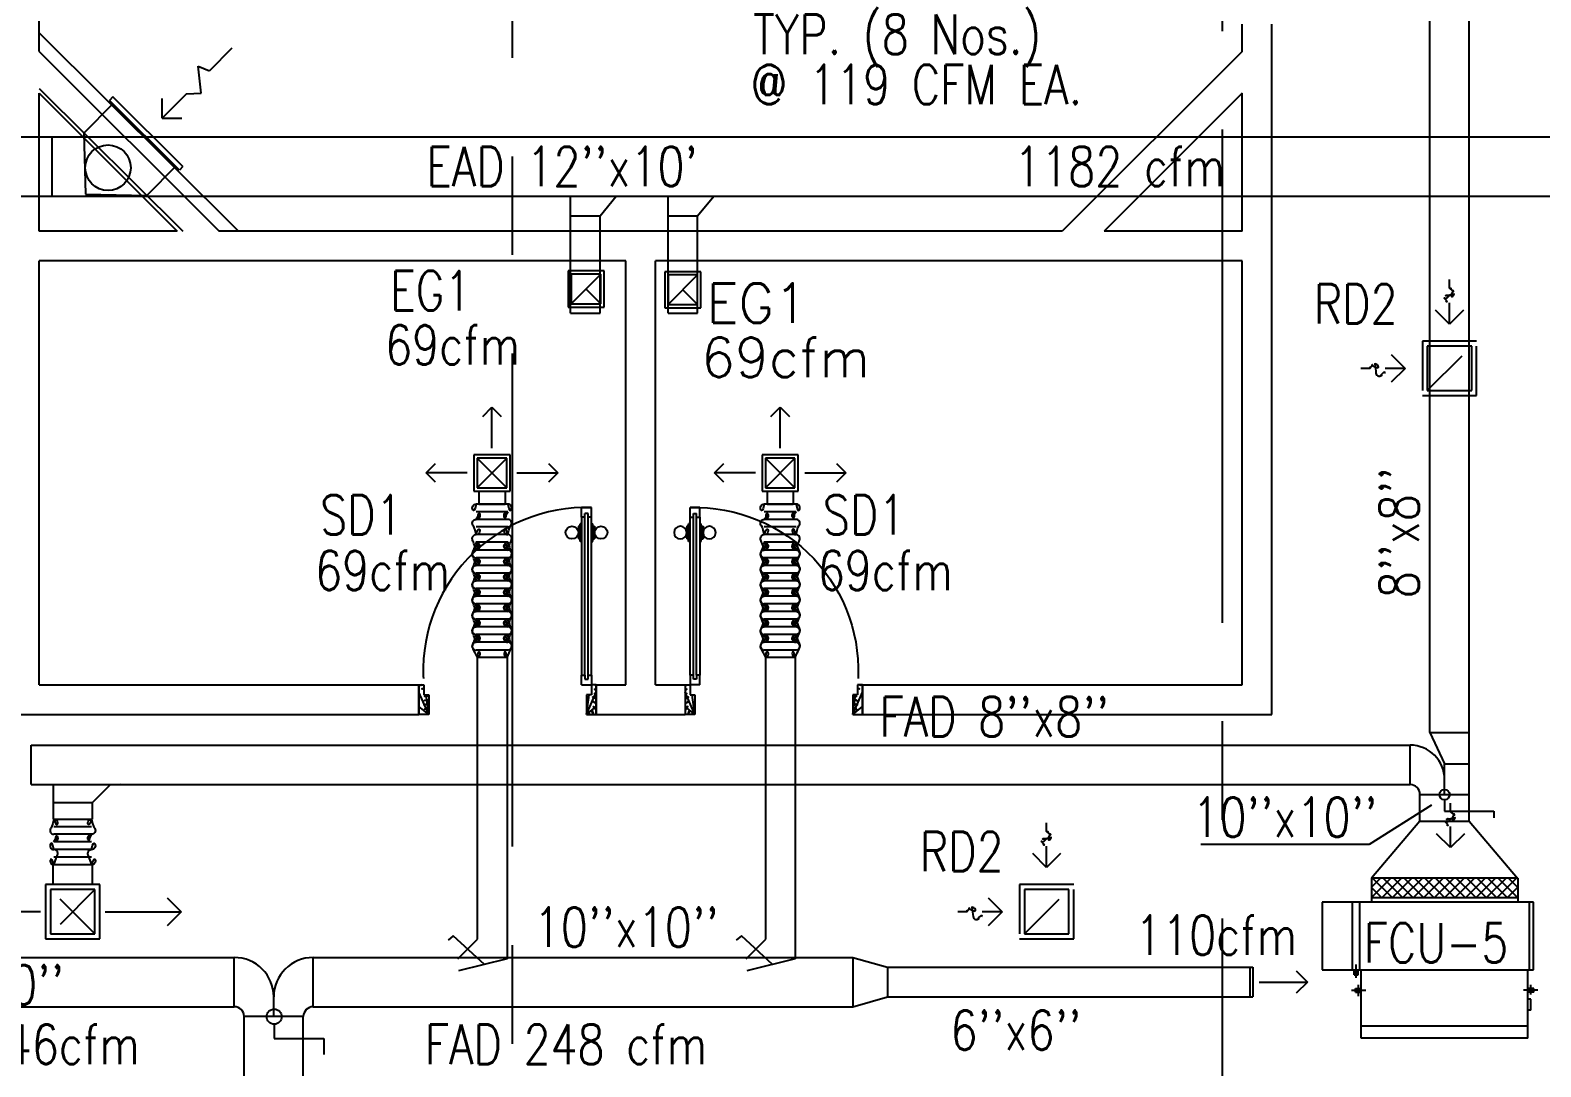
# Model space of a CAD drawing. Extents: x 417866029 to 417866302, y 43498040 to 43498122.
# Drawn here: x 417866059.49 to 417866067.15, y 43498085.57 to 43498090.83 of the extents above; entities that cross this region are included whole.
import ezdxf

# ---------------------------------------------------------------- set-up
doc = ezdxf.new("R2010")
doc.units = 0
doc.header["$MEASUREMENT"] = 0
doc.linetypes.add('CENTERX2', pattern=[4, 2.5, -0.5, 0.5, -0.5])
doc.linetypes.add('HIDDEN', pattern=[0.375, 0.25, -0.125])
doc.layers.get('0').update_dxf_attribs({"linetype": 'CONTINUOUS'})
for name, color, linetype in [('AXES', 11, 'CENTERX2'), ('DOOR', 9, 'CONTINUOUS'), ('DUCT', 6, 'CONTINUOUS'), ('EXDUCT', 10, 'CONTINUOUS'), ('FCU', 6, 'CONTINUOUS'), ('M-AC-FLEX', 7, 'CONTINUOUS'), ('M-EGU.', 2, 'CONTINUOUS'), ('M-TEXT', 2, 'CONTINUOUS'), ('WALL', 9, 'CONTINUOUS')]:
    doc.layers.add(name, color=color, linetype=linetype)
doc.styles.add('AC', font='ROMANS.SHX', dxfattribs={"height": 200})
doc.styles.add('ROMANS', font='ROMANS.shx', dxfattribs={"width": 0.6})

# ---------------------------------------------------------------- blocks, each defined once
blk = doc.blocks.new('DOOR90')
at = {"layer": 'DOOR', "color": 7, "linetype": 'ByBlock'}
for p, q in [((-150, 0), (0, 0)), ((-150, 0), (-150, -25)), ((0, -50), (-113.7, 0)), ((0, -50), (-40.1, 0)), ((0, -50), (0, 0)), ((-1000, -25), (-1050, -25)), ((-1050, -75), (-1050, -25)), ((-1050, -25), (-1050, -75)), ((-1000, -75), (-1050, -75)), ((-1000, -42), (-1020, -42)), ((-1020, -42), (-1020, -58)), ((-1000, -58), (-1020, -58)), ((-1000, -25), (-1000, -42)), ((-1000, -58), (-1000, -75)), ((-877.6, -17.8), (-967.6, -17.8)), ((-967.6, -25), (-967.6, -17.8)), ((-967.6, -75), (-967.6, -82.2)), ((-955, -8.8), (-890.2, -8.8)), ((-955, -17.8), (-955, -8.8)), ((-955, -17.8), (-890.2, -17.8)), ((-890.2, -17.8), (-890.2, -8.8)), ((-877.6, -25), (-877.6, -17.8)), ((-877.6, -75), (-877.6, -82.2)), ((-200, -25), (-150, -25)), ((-200, -42), (-200, -25)), ((-180, -42), (-200, -42)), ((-200, -58), (-180, -58)), ((-200, -75), (-200, -58)), ((-150, -75), (-200, -75)), ((-180, -58), (-180, -42)), ((-150, -25), (-100, -25)), ((-150, -75), (-150, -25)), ((-100, -25), (-100, -50)), ((0, -50), (-100, -36.6)), ((-100, -50), (0, -50)), ((-877.6, -82.2), (-967.6, -82.2)), ((-955, -82.2), (-890.2, -82.2)), ((-955, -82.2), (-955, -91.2)), ((-955, -91.2), (-890.2, -91.2)), ((-890.2, -82.2), (-890.2, -91.2)), ((-150, -875), (-100, -875)), ((-150, -900), (-150, -875)), ((-150, -900), (0, -900)), ((0, -900), (-150, -900)), ((0, -850), (-113.7, -900)), ((-100, -875), (-100, -850)), ((0, -850), (-100, -863.4)), ((-100, -850), (0, -850)), ((0, -850), (-40.1, -900)), ((0, -850), (0, -900))]:
    blk.add_line(p, q, dxfattribs=at)
at = {"layer": 'DOOR', "linetype": 'ByBlock'}
for p, q in [((-200, -25), (-1000, -25)), ((-200, -42), (-1000, -42)), ((-200, -58), (-1000, -58)), ((-1000, -75), (-200, -75))]:
    blk.add_line(p, q, dxfattribs=at)
at = {"layer": 'DOOR', "color": 7, "linetype": 'ByBlock'}
for centre in [(-922.6, 23.5), (-922.6, -123.5)]:
    blk.add_circle(centre, 32.4, dxfattribs=at)
for centre, radius, start, end in [((0, -50), 154.4, 161.10529, 166.28577), ((0, -50), 94.4, 148.01819, 180), ((0, -50), 134.4, 158.15985, 169.28002), ((0, -50), 114.4, 154.08384, 167.37743), ((0, -50), 74.4, 137.77643, 180), ((0, -50), 54.4, 113.20738, 180), ((0, -50), 34.4, 90, 180), ((0, -50), 14.4, 90, 180), ((0, -850), 154.4, 193.71423, 198.89471), ((0, -850), 134.4, 190.71998, 201.84015), ((0, -850), 94.4, 180, 211.98181), ((0, -850), 74.4, 180, 222.22357), ((0, -850), 54.4, 180, 246.79262), ((0, -850), 34.4, 180, 270), ((0, -850), 14.4, 180, 270)]:
    blk.add_arc(centre, radius, start, end, dxfattribs=at)
at = {"layer": 'DOOR', "linetype": 'HIDDEN', "ltscale": 0.5}
blk.add_arc((-222.2, -50), 828.2, 178.27012, 275.00304, dxfattribs=at)
blk = doc.blocks.new('*X42')
at = {"color": 0}
for p, q in [((16890.5, -2466.6), (16943.5, -2413.6)), ((16890.5, -2519.6), (16990.5, -2419.6)), ((16990.5, -2512.5), (16891.6, -2413.6)), ((16990.5, -2459.4), (16944.6, -2413.6)), ((16990.5, -2565.5), (16890.5, -2465.5)), ((16890.5, -2572.6), (16990.5, -2472.6)), ((16990.5, -2618.5), (16890.5, -2518.5)), ((16890.5, -2625.7), (16990.5, -2525.7)), ((16990.5, -2671.6), (16890.5, -2571.6)), ((16890.5, -2678.7), (16990.5, -2578.7)), ((16990.5, -2724.6), (16890.5, -2624.6)), ((16890.5, -2731.7), (16990.5, -2631.7)), ((16990.5, -2777.6), (16890.5, -2677.6)), ((16890.5, -2784.8), (16990.5, -2684.8)), ((16990.5, -2830.7), (16890.5, -2730.7)), ((16890.5, -2837.8), (16990.5, -2737.8)), ((16990.5, -2883.7), (16890.5, -2783.7)), ((16890.5, -2890.8), (16990.5, -2790.8)), ((16990.5, -2936.7), (16890.5, -2836.7)), ((16890.5, -2943.9), (16990.5, -2843.9)), ((16990.5, -2989.8), (16890.5, -2889.8)), ((16890.5, -2996.9), (16990.5, -2896.9)), ((16990.5, -3042.8), (16890.5, -2942.8)), ((16890.5, -3049.9), (16990.5, -2949.9)), ((16990.5, -3095.8), (16890.5, -2995.8)), ((16890.5, -3103), (16990.5, -3003)), ((16990.5, -3148.9), (16890.5, -3048.9)), ((16891.5, -3154.9), (16990.5, -3056)), ((16943.5, -3154.9), (16890.5, -3101.9)), ((16944.6, -3154.9), (16990.5, -3109))]:
    blk.add_line(p, q, dxfattribs=at)
blk = doc.blocks.new('WHE06')
at = {"color": 3}
for p, q in [((689, 621.5), (346.1, 621.5)), ((346.1, 621.5), (346.1, 469.1)), ((689, 469.1), (689, 621.5)), ((242.1, 472.2), (242.1, 399.5)), ((60.3, -422.2), (60.3, 422.2)), ((212.3, 437.2), (269.1, 437.2)), ((232.1, 452.2), (232.1, 422.2)), ((232.1, 452.2), (252.1, 452.2)), ((252.1, 452.2), (252.1, 422.2)), ((305, 447.6), (373.3, 447.6)), ((321.1, 457.6), (321.1, 437.6)), ((321.1, 457.6), (346.1, 457.6)), ((321.1, 437.6), (346.1, 437.6)), ((346.1, 430.4), (689, 430.4)), ((811.2, 370.7), (689, 370.7)), ((711.2, -370.7), (711.2, 370.7)), ((811.2, -370.7), (811.2, 370.7)), ((811.2, -370.7), (689, -370.7)), ((141.6, -437.2), (141.6, -422.2)), ((141.6, -437.2), (196.6, -437.2)), ((196.6, -437.2), (196.6, -422.2)), ((221.4, -437.2), (269.1, -437.2)), ((232.1, -452.2), (232.1, -422.2)), ((232.1, -452.2), (252.1, -452.2)), ((242.1, -472.2), (242.1, -399.5)), ((252.1, -452.2), (252.1, -422.2)), ((346.1, -430.4), (689, -430.4))]:
    blk.add_line(p, q, dxfattribs=at)
at = {"color": 6}
for p, q in [((346.1, 469.1), (346.1, -450.8)), ((689, 469.1), (346.1, 469.1)), ((689, -450.8), (689, 469.1)), ((0, -422.2), (0, 422.2)), ((0, 422.2), (346.1, 422.2)), ((0, -422.2), (346.1, -422.2)), ((346.1, -450.8), (689, -450.8))]:
    blk.add_line(p, q, dxfattribs=at)
at = {"color": 11}
blk.add_blockref('*X42', (-16179.3, 2784.3), dxfattribs=at)

msp = doc.modelspace()

# ---------------------------------------------------------------- linework, layer by layer
at = {"layer": 'AXES'}
for p, q in [((417866065.5337, 43498039.8221), (417866065.5337, 43498118.2996)), ((417866061.9337, 43498046.6864), (417866061.9337, 43498105.5064))]:
    msp.add_line(p, q, dxfattribs=at)
at = {"layer": 'DUCT', "linetype": 'ByBlock'}
for p, q in [((417866066.585, 43498087.2657), (417866066.585, 43498091.5201)), ((417866066.785, 43498086.8161), (417866066.785, 43498091.5201)), ((417866066.585, 43498087.2657), (417866066.785, 43498087.2657)), ((417866066.585, 43498087.2657), (417866066.66, 43498087.1066)), ((417866059.4923, 43498087.2012), (417866066.485, 43498087.2012)), ((417866059.4923, 43498087.0012), (417866059.4923, 43498087.2012)), ((417866066.485, 43498087.0012), (417866066.485, 43498087.2012)), ((417866066.66, 43498086.9512), (417866066.66, 43498087.1066)), ((417866066.66, 43498087.1066), (417866066.785, 43498087.1066)), ((417866059.4923, 43498087.0012), (417866066.485, 43498087.0012)), ((417866066.535, 43498086.8161), (417866066.535, 43498086.9512)), ((417866066.535, 43498086.9512), (417866066.785, 43498086.9512)), ((417866066.535, 43498086.8161), (417866066.2893, 43498086.5271)), ((417866066.535, 43498086.8161), (417866066.785, 43498086.8161)), ((417866066.785, 43498086.8161), (417866067.0306, 43498086.5271)), ((417866058.0184, 43498086.1246), (417866060.5229, 43498086.1246)), ((417866060.5229, 43498085.8746), (417866060.5229, 43498086.1246)), ((417866060.9229, 43498086.1246), (417866063.6602, 43498086.1246)), ((417866060.9229, 43498085.8746), (417866060.9229, 43498086.1246)), ((417866063.6602, 43498086.1246), (417866063.6602, 43498085.8746)), ((417866063.6602, 43498086.1246), (417866063.835, 43498086.0746)), ((417866063.835, 43498086.0746), (417866063.835, 43498085.9246)), ((417866063.835, 43498086.0746), (417866065.6882, 43498086.0746)), ((417866065.6728, 43498086.0746), (417866065.6728, 43498085.9246)), ((417866065.6882, 43498086.0746), (417866065.6882, 43498085.9246)), ((417866058.0184, 43498085.8746), (417866060.5229, 43498085.8746)), ((417866060.7229, 43498085.8246), (417866060.7229, 43498085.9246)), ((417866060.9229, 43498085.8746), (417866063.6602, 43498085.8746)), ((417866063.6602, 43498085.8746), (417866063.835, 43498085.9246)), ((417866063.835, 43498085.9246), (417866065.6882, 43498085.9246)), ((417866060.5729, 43498080.9008), (417866060.5729, 43498085.8246)), ((417866060.8729, 43498085.8246), (417866060.5729, 43498085.8246)), ((417866060.8729, 43498080.7962), (417866060.8729, 43498085.8246))]:
    msp.add_line(p, q, dxfattribs=at)
at = {"layer": 'DUCT'}
for p, q in [((417866061.7564, 43498087.6467), (417866061.9064, 43498087.6467)), ((417866061.7564, 43498086.217), (417866061.7564, 43498087.6467)), ((417866061.9064, 43498087.6467), (417866061.9064, 43498086.117)), ((417866063.2177, 43498086.217), (417866063.2177, 43498087.646)), ((417866063.3677, 43498087.6448), (417866063.2177, 43498087.6448)), ((417866063.3677, 43498087.6448), (417866063.3677, 43498086.117)), ((417866059.6037, 43498087.0012), (417866059.6037, 43498086.8265)), ((417866059.8947, 43498087.0012), (417866059.8037, 43498086.9102)), ((417866059.9445, 43498087.0085), (417866059.9445, 43498087.0085)), ((417866059.6037, 43498086.9101), (417866059.8037, 43498086.9101)), ((417866059.8037, 43498086.8265), (417866059.8037, 43498086.9101)), ((417866059.6037, 43498086.8265), (417866059.8037, 43498086.8265)), ((417866061.6331, 43498086.2351), (417866061.6073, 43498086.2118)), ((417866061.6331, 43498086.2351), (417866061.6331, 43498086.2351)), ((417866061.7909, 43498086.0885), (417866061.6331, 43498086.2351)), ((417866061.6564, 43498086.117), (417866061.7564, 43498086.217)), ((417866063.0944, 43498086.2351), (417866063.0686, 43498086.2118)), ((417866063.0944, 43498086.2351), (417866063.0944, 43498086.2351)), ((417866063.2523, 43498086.0885), (417866063.0944, 43498086.2351)), ((417866063.1177, 43498086.117), (417866063.2177, 43498086.217)), ((417866061.9064, 43498086.117), (417866061.6602, 43498086.0562)), ((417866063.3677, 43498086.117), (417866063.1215, 43498086.0562))]:
    msp.add_line(p, q, dxfattribs=at)
at = {"layer": 'DUCT', "color": 4, "linetype": 'ByBlock'}
for p, q in [((417866066.594, 43498086.8961), (417866066.2775, 43498086.6966)), ((417866066.2775, 43498086.6966), (417866065.4244, 43498086.6966))]:
    msp.add_line(p, q, dxfattribs=at)
at = {"layer": 'DUCT', "color": 2, "linetype": 'ByBlock'}
for p, q in [((417866066.66, 43498086.924), (417866066.66, 43498086.8667)), ((417866066.66, 43498086.8667), (417866066.9103, 43498086.8667)), ((417866066.9103, 43498086.8667), (417866066.9103, 43498086.8329)), ((417866060.7252, 43498085.7864), (417866060.7252, 43498085.7142)), ((417866060.7252, 43498085.7142), (417866060.9762, 43498085.7142)), ((417866060.9762, 43498085.7142), (417866060.9762, 43498085.6334))]:
    msp.add_line(p, q, dxfattribs=at)
for centre, radius in [((417866066.66, 43498086.9501), 0.026), ((417866060.7252, 43498085.8246), 0.0383)]:
    msp.add_circle(centre, radius, dxfattribs=at)
at = {"layer": 'DUCT', "linetype": 'ByBlock'}
for centre, radius, start, end in [((417866066.485, 43498087.0262), 0.175, 0, 90), ((417866066.485, 43498086.9512), 0.05, 0, 90), ((417866060.5229, 43498085.9246), 0.2, 0, 90), ((417866060.9229, 43498085.9246), 0.2, 90, 180), ((417866060.5229, 43498085.8246), 0.05, 0, 90), ((417866060.9229, 43498085.8246), 0.05, 90, 180)]:
    msp.add_arc(centre, radius, start, end, dxfattribs=at)
at = {"layer": 'EXDUCT', "linetype": 'ByBlock'}
for p, q in [((417866059.7607, 43498090.3047), (417866059.7692, 43498089.9949)), ((417866059.3687, 43498090.2852), (417866067.8719, 43498090.2852)), ((417866059.5977, 43498090.2852), (417866059.5977, 43498089.9852)), ((417866059.3187, 43498089.9852), (417866067.7331, 43498089.9852)), ((417866059.7692, 43498089.9949), (417866060.079, 43498089.9878)), ((417866062.2284, 43498089.3921), (417866062.2284, 43498089.9852)), ((417866062.3784, 43498089.8852), (417866062.4597, 43498089.9852)), ((417866062.7224, 43498089.3921), (417866062.7224, 43498089.9852)), ((417866062.8724, 43498089.8852), (417866062.9538, 43498089.9852)), ((417866062.2284, 43498089.8852), (417866062.3784, 43498089.8852)), ((417866062.3784, 43498089.3921), (417866062.3784, 43498089.8852)), ((417866062.7224, 43498089.8852), (417866062.8724, 43498089.8852)), ((417866062.8724, 43498089.3921), (417866062.8724, 43498089.8852)), ((417866062.2284, 43498089.3921), (417866062.3784, 43498089.3921)), ((417866062.7224, 43498089.3921), (417866062.8724, 43498089.3921))]:
    msp.add_line(p, q, dxfattribs=at)
msp.add_circle((417866059.8825, 43498090.129), 0.1155, dxfattribs=at)
at = {"layer": 'M-AC-FLEX', "color": 11}
for p, q in [((417866061.91, 43498088.4231), (417866061.7491, 43498088.4231)), ((417866063.3714, 43498088.4231), (417866063.2104, 43498088.4231)), ((417866061.91, 43498088.3848), (417866061.7491, 43498088.3848)), ((417866061.91, 43498088.3848), (417866061.7491, 43498088.3848)), ((417866061.91, 43498088.3458), (417866061.7491, 43498088.3458)), ((417866061.91, 43498088.3458), (417866061.7491, 43498088.3458)), ((417866063.3714, 43498088.3848), (417866063.2104, 43498088.3848)), ((417866063.3714, 43498088.3848), (417866063.2104, 43498088.3848)), ((417866063.3714, 43498088.3458), (417866063.2104, 43498088.3458)), ((417866063.3714, 43498088.3458), (417866063.2104, 43498088.3458)), ((417866061.91, 43498088.3075), (417866061.7491, 43498088.3075)), ((417866061.91, 43498088.2685), (417866061.7491, 43498088.2685)), ((417866063.3714, 43498088.3075), (417866063.2104, 43498088.3075)), ((417866063.3714, 43498088.2685), (417866063.2104, 43498088.2685)), ((417866061.91, 43498088.2295), (417866061.7491, 43498088.2295)), ((417866061.91, 43498088.1905), (417866061.7491, 43498088.1905)), ((417866063.3714, 43498088.2295), (417866063.2104, 43498088.2295)), ((417866063.3714, 43498088.1905), (417866063.2104, 43498088.1905)), ((417866061.91, 43498088.1515), (417866061.7491, 43498088.1515)), ((417866061.91, 43498088.1125), (417866061.7491, 43498088.1125)), ((417866063.3714, 43498088.1515), (417866063.2104, 43498088.1515)), ((417866063.3714, 43498088.1125), (417866063.2104, 43498088.1125)), ((417866061.91, 43498088.0735), (417866061.7491, 43498088.0735)), ((417866061.91, 43498088.0345), (417866061.7491, 43498088.0345)), ((417866063.3714, 43498088.0735), (417866063.2104, 43498088.0735)), ((417866063.3714, 43498088.0345), (417866063.2104, 43498088.0345)), ((417866061.91, 43498087.9955), (417866061.7491, 43498087.9955)), ((417866061.91, 43498087.9565), (417866061.7491, 43498087.9565)), ((417866061.91, 43498087.9565), (417866061.7491, 43498087.9565)), ((417866063.3714, 43498087.9955), (417866063.2104, 43498087.9955)), ((417866063.3714, 43498087.9565), (417866063.2104, 43498087.9565)), ((417866063.3714, 43498087.9565), (417866063.2104, 43498087.9565)), ((417866061.91, 43498087.9175), (417866061.7491, 43498087.9175)), ((417866061.91, 43498087.9175), (417866061.7491, 43498087.9175)), ((417866061.91, 43498087.8785), (417866061.7491, 43498087.8785)), ((417866063.3714, 43498087.9175), (417866063.2104, 43498087.9175)), ((417866063.3714, 43498087.9175), (417866063.2104, 43498087.9175)), ((417866063.3714, 43498087.8785), (417866063.2104, 43498087.8785)), ((417866061.91, 43498087.8395), (417866061.7491, 43498087.8395)), ((417866061.91, 43498087.8005), (417866061.7491, 43498087.8005)), ((417866063.3714, 43498087.8395), (417866063.2104, 43498087.8395)), ((417866063.3714, 43498087.8005), (417866063.2104, 43498087.8005)), ((417866061.91, 43498087.7615), (417866061.7491, 43498087.7615)), ((417866061.91, 43498087.7225), (417866061.7491, 43498087.7225)), ((417866063.3714, 43498087.7615), (417866063.2104, 43498087.7615)), ((417866063.3714, 43498087.7225), (417866063.2104, 43498087.7225)), ((417866061.91, 43498087.6835), (417866061.7491, 43498087.6835)), ((417866063.3714, 43498087.6835), (417866063.2104, 43498087.6835)), ((417866059.7992, 43498086.7875), (417866059.6082, 43498086.7875)), ((417866059.7992, 43498086.7492), (417866059.6082, 43498086.7492)), ((417866059.7992, 43498086.7492), (417866059.6082, 43498086.7492)), ((417866059.7992, 43498086.7102), (417866059.6082, 43498086.7102)), ((417866059.7992, 43498086.7102), (417866059.6082, 43498086.7102)), ((417866059.7992, 43498086.6719), (417866059.6082, 43498086.6719)), ((417866059.7992, 43498086.6329), (417866059.6082, 43498086.6329))]:
    msp.add_line(p, q, dxfattribs=at)
at = {"layer": 'M-AC-FLEX'}
for points in [[(417866061.7491, 43498088.4231, 1.018005), (417866061.7491, 43498088.3848)], [(417866061.91, 43498088.4231, -1.018005), (417866061.91, 43498088.3848)], [(417866063.2104, 43498088.4231, 1.018005), (417866063.2104, 43498088.3848)], [(417866063.3714, 43498088.4231, -1.018005), (417866063.3714, 43498088.3848)], [(417866061.7491, 43498088.1905, 1), (417866061.7491, 43498088.2295, -1), (417866061.7491, 43498088.2685, 1), (417866061.7491, 43498088.3075, -1.018005), (417866061.7491, 43498088.3458)], [(417866061.91, 43498088.1905, -1), (417866061.91, 43498088.2295, 1), (417866061.91, 43498088.2685, -1), (417866061.91, 43498088.3075, 1.018005), (417866061.91, 43498088.3458)], [(417866063.2104, 43498088.1905, 1), (417866063.2104, 43498088.2295, -1), (417866063.2104, 43498088.2685, 1), (417866063.2104, 43498088.3075, -1.018005), (417866063.2104, 43498088.3458)], [(417866063.3714, 43498088.1905, -1), (417866063.3714, 43498088.2295, 1), (417866063.3714, 43498088.2685, -1), (417866063.3714, 43498088.3075, 1.018005), (417866063.3714, 43498088.3458)], [(417866061.7491, 43498088.2295, -1), (417866061.7491, 43498088.1905, 1), (417866061.7491, 43498088.1515)], [(417866061.7491, 43498088.1125, 1), (417866061.7491, 43498088.1515, -1), (417866061.7491, 43498088.1905)], [(417866061.91, 43498088.2295, 1), (417866061.91, 43498088.1905, -1), (417866061.91, 43498088.1515)], [(417866061.91, 43498088.1125, -1), (417866061.91, 43498088.1515, 1), (417866061.91, 43498088.1905)], [(417866063.2104, 43498088.2295, -1), (417866063.2104, 43498088.1905, 1), (417866063.2104, 43498088.1515)], [(417866063.2104, 43498088.1125, 1), (417866063.2104, 43498088.1515, -1), (417866063.2104, 43498088.1905)], [(417866063.3714, 43498088.2295, 1), (417866063.3714, 43498088.1905, -1), (417866063.3714, 43498088.1515)], [(417866063.3714, 43498088.1125, -1), (417866063.3714, 43498088.1515, 1), (417866063.3714, 43498088.1905)], [(417866061.7491, 43498088.1515, -1), (417866061.7491, 43498088.1125, 1), (417866061.7491, 43498088.0735)], [(417866061.7491, 43498088.0345, 1), (417866061.7491, 43498088.0735, -1), (417866061.7491, 43498088.1125)], [(417866061.91, 43498088.1515, 1), (417866061.91, 43498088.1125, -1), (417866061.91, 43498088.0735)], [(417866061.91, 43498088.0345, -1), (417866061.91, 43498088.0735, 1), (417866061.91, 43498088.1125)], [(417866063.2104, 43498088.1515, -1), (417866063.2104, 43498088.1125, 1), (417866063.2104, 43498088.0735)], [(417866063.2104, 43498088.0345, 1), (417866063.2104, 43498088.0735, -1), (417866063.2104, 43498088.1125)], [(417866063.3714, 43498088.1515, 1), (417866063.3714, 43498088.1125, -1), (417866063.3714, 43498088.0735)], [(417866063.3714, 43498088.0345, -1), (417866063.3714, 43498088.0735, 1), (417866063.3714, 43498088.1125)], [(417866061.7491, 43498088.0735, -1), (417866061.7491, 43498088.0345, 1), (417866061.7491, 43498087.9955)], [(417866061.7491, 43498087.9565, 1), (417866061.7491, 43498087.9955, -1), (417866061.7491, 43498088.0345)], [(417866061.91, 43498088.0735, 1), (417866061.91, 43498088.0345, -1), (417866061.91, 43498087.9955, 0.000618), (417866061.91, 43498087.9955, 0.000618)], [(417866061.91, 43498087.9565, -1), (417866061.91, 43498087.9955, 1), (417866061.91, 43498088.0345, -0.000618), (417866061.91, 43498088.0345, -0.000618)], [(417866063.2104, 43498088.0735, -1), (417866063.2104, 43498088.0345, 1), (417866063.2104, 43498087.9955)], [(417866063.2104, 43498087.9565, 1), (417866063.2104, 43498087.9955, -1), (417866063.2104, 43498088.0345)], [(417866063.3714, 43498088.0735, 1), (417866063.3714, 43498088.0345, -1), (417866063.3714, 43498087.9955, 0.000618), (417866063.3713, 43498087.9955, 0.000618)], [(417866063.3714, 43498087.9565, -1), (417866063.3714, 43498087.9955, 1), (417866063.3714, 43498088.0345, -0.000618), (417866063.3713, 43498088.0345, -0.000618)], [(417866061.7491, 43498087.9955, -1), (417866061.7491, 43498087.9565, 1), (417866061.7491, 43498087.9175)], [(417866061.7491, 43498087.9955, -1), (417866061.7491, 43498087.9565, 1), (417866061.7491, 43498087.9175)], [(417866061.7491, 43498087.8785, 1), (417866061.7491, 43498087.9175, -1), (417866061.7491, 43498087.9565)], [(417866061.7491, 43498087.8785, 1), (417866061.7491, 43498087.9175, -1), (417866061.7491, 43498087.9565)], [(417866061.91, 43498087.9955, 1), (417866061.91, 43498087.9565, -1), (417866061.91, 43498087.9175)], [(417866061.91, 43498087.9955, 1), (417866061.91, 43498087.9565, -1), (417866061.91, 43498087.9175)], [(417866061.91, 43498087.8785, -1), (417866061.91, 43498087.9175, 1), (417866061.91, 43498087.9565)], [(417866061.91, 43498087.8785, -1), (417866061.91, 43498087.9175, 1), (417866061.91, 43498087.9565)], [(417866063.2104, 43498087.9955, -1), (417866063.2104, 43498087.9565, 1), (417866063.2104, 43498087.9175)], [(417866063.2104, 43498087.9955, -1), (417866063.2104, 43498087.9565, 1), (417866063.2104, 43498087.9175)], [(417866063.2104, 43498087.8785, 1), (417866063.2104, 43498087.9175, -1), (417866063.2104, 43498087.9565)], [(417866063.2104, 43498087.8785, 1), (417866063.2104, 43498087.9175, -1), (417866063.2104, 43498087.9565)], [(417866063.3714, 43498087.9955, 1), (417866063.3714, 43498087.9565, -1), (417866063.3714, 43498087.9175)], [(417866063.3714, 43498087.9955, 1), (417866063.3714, 43498087.9565, -1), (417866063.3714, 43498087.9175)], [(417866063.3714, 43498087.8785, -1), (417866063.3714, 43498087.9175, 1), (417866063.3714, 43498087.9565)], [(417866063.3714, 43498087.8785, -1), (417866063.3714, 43498087.9175, 1), (417866063.3714, 43498087.9565)], [(417866061.7491, 43498087.9175, -1), (417866061.7491, 43498087.8785, 1), (417866061.7491, 43498087.8395)], [(417866061.7491, 43498087.8005, 1), (417866061.7491, 43498087.8395, -1), (417866061.7491, 43498087.8785)], [(417866061.91, 43498087.9175, 1), (417866061.91, 43498087.8785, -1), (417866061.91, 43498087.8395, 0.000618), (417866061.91, 43498087.8395, 0.000618)], [(417866061.91, 43498087.8005, -1), (417866061.91, 43498087.8395, 1), (417866061.91, 43498087.8785, -0.000618), (417866061.91, 43498087.8785, -0.000618)], [(417866063.2104, 43498087.9175, -1), (417866063.2104, 43498087.8785, 1), (417866063.2104, 43498087.8395)], [(417866063.2104, 43498087.8005, 1), (417866063.2104, 43498087.8395, -1), (417866063.2104, 43498087.8785)], [(417866063.3714, 43498087.9175, 1), (417866063.3714, 43498087.8785, -1), (417866063.3714, 43498087.8395, 0.000618), (417866063.3713, 43498087.8395, 0.000618)], [(417866063.3714, 43498087.8005, -1), (417866063.3714, 43498087.8395, 1), (417866063.3714, 43498087.8785, -0.000618), (417866063.3713, 43498087.8785, -0.000618)], [(417866061.7491, 43498087.8395, -1), (417866061.7491, 43498087.8005, 1), (417866061.7491, 43498087.7615)], [(417866061.7491, 43498087.7225, 1), (417866061.7491, 43498087.7615, -1), (417866061.7491, 43498087.8005)], [(417866061.91, 43498087.8395, 1), (417866061.91, 43498087.8005, -1), (417866061.91, 43498087.7615)], [(417866061.91, 43498087.7225, -1), (417866061.91, 43498087.7615, 1), (417866061.91, 43498087.8005)], [(417866063.2104, 43498087.8395, -1), (417866063.2104, 43498087.8005, 1), (417866063.2104, 43498087.7615)], [(417866063.2104, 43498087.7225, 1), (417866063.2104, 43498087.7615, -1), (417866063.2104, 43498087.8005)], [(417866063.3714, 43498087.8395, 1), (417866063.3714, 43498087.8005, -1), (417866063.3714, 43498087.7615)], [(417866063.3714, 43498087.7225, -1), (417866063.3714, 43498087.7615, 1), (417866063.3714, 43498087.8005)], [(417866061.7491, 43498087.7615, -1), (417866061.7491, 43498087.7225, 1), (417866061.7491, 43498087.6835)], [(417866061.7564, 43498087.6459, 0.823057), (417866061.7491, 43498087.6835, -1), (417866061.7491, 43498087.7225)], [(417866061.91, 43498087.7615, 1), (417866061.91, 43498087.7225, -1), (417866061.91, 43498087.6835)], [(417866061.9064, 43498087.6448, -0.910404), (417866061.91, 43498087.6835, 1), (417866061.91, 43498087.7225)], [(417866063.2104, 43498087.7615, -1), (417866063.2104, 43498087.7225, 1), (417866063.2104, 43498087.6835)], [(417866063.2177, 43498087.6459, 0.823057), (417866063.2104, 43498087.6835, -1), (417866063.2104, 43498087.7225)], [(417866063.3714, 43498087.7615, 1), (417866063.3714, 43498087.7225, -1), (417866063.3714, 43498087.6835)], [(417866063.3677, 43498087.6448, -0.910404), (417866063.3714, 43498087.6835, 1), (417866063.3714, 43498087.7225)], [(417866059.6082, 43498086.8265, -1), (417866059.6082, 43498086.7875, 1.018005), (417866059.6082, 43498086.7492)], [(417866059.7992, 43498086.8265, 1), (417866059.7992, 43498086.7875, -1.018005), (417866059.7992, 43498086.7492)], [(417866059.6082, 43498086.5939, -1), (417866059.6082, 43498086.6329, 1), (417866059.6082, 43498086.6719, -1.018005), (417866059.6082, 43498086.7102)], [(417866059.7992, 43498086.5939, 1), (417866059.7992, 43498086.6329, -1), (417866059.7992, 43498086.6719, 1.018005), (417866059.7992, 43498086.7102)]]:
    msp.add_lwpolyline(points, format="xyb", dxfattribs=at)
for centre, start, end in [((417866061.7491, 43498088.3653), 298.43137, 90.01777), ((417866061.7491, 43498088.3653), 298.43137, 90.01777), ((417866061.7491, 43498088.3653), 269.98223, 61.56863), ((417866061.7491, 43498088.3653), 269.98223, 61.56863), ((417866061.91, 43498088.3653), 90, 241.56864), ((417866061.91, 43498088.3653), 118.43136, 270), ((417866063.2104, 43498088.3653), 298.43137, 90.01777), ((417866063.2104, 43498088.3653), 298.43137, 90.01777), ((417866063.2104, 43498088.3653), 269.98223, 61.56863), ((417866063.2104, 43498088.3653), 269.98223, 61.56863), ((417866063.3714, 43498088.3653), 90, 241.56864), ((417866063.3714, 43498088.3653), 118.43136, 270), ((417866059.6082, 43498086.7297), 298.43137, 90.01777), ((417866059.6082, 43498086.7297), 298.43137, 90.01777), ((417866059.6082, 43498086.7297), 269.98223, 61.56863), ((417866059.6082, 43498086.7297), 269.98223, 61.56863), ((417866059.7992, 43498086.7297), 90, 241.56864), ((417866059.7992, 43498086.7297), 118.43136, 270)]:
    msp.add_arc(centre, 0.0195, start, end, dxfattribs=at)
at = {"layer": 'M-EGU.'}
for p, q in [((417866059.5337, 43498090.813), (417866060.5446, 43498089.8064)), ((417866060.5102, 43498090.7343), (417866060.3972, 43498090.6208)), ((417866060.3544, 43498090.5067), (417866060.3389, 43498090.6435)), ((417866060.3389, 43498090.6435), (417866060.3972, 43498090.6208)), ((417866059.5337, 43498090.5308), (417866060.2611, 43498089.8064)), ((417866059.9076, 43498090.4876), (417866059.89, 43498090.4699)), ((417866060.2442, 43498090.1171), (417866059.89, 43498090.4699)), ((417866060.2619, 43498090.1348), (417866059.9076, 43498090.4876)), ((417866060.1574, 43498090.38), (417866060.1572, 43498090.48)), ((417866060.2809, 43498090.5041), (417866060.1574, 43498090.38)), ((417866060.2809, 43498090.5041), (417866060.3544, 43498090.5067)), ((417866059.9077, 43498090.4523), (417866059.7607, 43498090.3047)), ((417866060.1574, 43498090.38), (417866060.2574, 43498090.3802)), ((417866060.2267, 43498090.1361), (417866060.079, 43498089.9878)), ((417866060.2619, 43498090.1348), (417866060.2442, 43498090.1171)), ((417866062.2318, 43498089.5887), (417866062.2318, 43498089.4387)), ((417866062.3818, 43498089.5887), (417866062.2318, 43498089.5887)), ((417866062.3818, 43498089.4387), (417866062.3818, 43498089.5887)), ((417866062.7224, 43498089.5851), (417866062.7224, 43498089.4351)), ((417866062.8724, 43498089.5851), (417866062.7224, 43498089.5851)), ((417866062.8724, 43498089.4351), (417866062.8724, 43498089.5851)), ((417866066.685, 43498089.5185), (417866066.685, 43498089.5615)), ((417866062.2318, 43498089.4387), (417866062.3818, 43498089.4387)), ((417866062.7224, 43498089.4351), (417866062.8724, 43498089.4351)), ((417866066.685, 43498089.3365), (417866066.6142, 43498089.4072)), ((417866066.685, 43498089.3365), (417866066.685, 43498089.4433)), ((417866066.7557, 43498089.4072), (417866066.685, 43498089.3365)), ((417866066.3892, 43498089.1822), (417866066.46, 43498089.1115)), ((417866066.7975, 43498089.224), (417866066.5725, 43498089.224)), ((417866066.5725, 43498089.224), (417866066.5725, 43498088.999)), ((417866066.7975, 43498088.999), (417866066.7975, 43498089.224)), ((417866066.2793, 43498089.1115), (417866066.235, 43498089.1115)), ((417866066.46, 43498089.1115), (417866066.3589, 43498089.1115)), ((417866066.46, 43498089.1115), (417866066.3892, 43498089.0408)), ((417866066.5725, 43498088.999), (417866066.7975, 43498088.999)), ((417866061.7824, 43498088.8676), (417866061.8295, 43498088.9147)), ((417866061.8295, 43498088.9147), (417866061.8767, 43498088.8676)), ((417866061.8295, 43498088.7073), (417866061.8295, 43498088.9147)), ((417866063.2437, 43498088.8676), (417866063.2909, 43498088.9147)), ((417866063.2909, 43498088.9147), (417866063.338, 43498088.8676)), ((417866063.2909, 43498088.7073), (417866063.2909, 43498088.9147)), ((417866061.4962, 43498088.5814), (417866061.5434, 43498088.6286)), ((417866061.7379, 43498088.6731), (417866061.7379, 43498088.4897)), ((417866061.9212, 43498088.6731), (417866061.7379, 43498088.6731)), ((417866061.9212, 43498088.4897), (417866061.9212, 43498088.6731)), ((417866062.1157, 43498088.6286), (417866062.1629, 43498088.5814)), ((417866062.9575, 43498088.5814), (417866063.0047, 43498088.6286)), ((417866063.1992, 43498088.6731), (417866063.1992, 43498088.4897)), ((417866063.3825, 43498088.6731), (417866063.1992, 43498088.6731)), ((417866063.3825, 43498088.4897), (417866063.3825, 43498088.6731)), ((417866063.5771, 43498088.6286), (417866063.6242, 43498088.5814)), ((417866061.7037, 43498088.5814), (417866061.4962, 43498088.5814)), ((417866061.5434, 43498088.5343), (417866061.4962, 43498088.5814)), ((417866061.9554, 43498088.5814), (417866062.1629, 43498088.5814)), ((417866062.1629, 43498088.5814), (417866062.1157, 43498088.5343)), ((417866063.165, 43498088.5814), (417866062.9575, 43498088.5814)), ((417866063.0047, 43498088.5343), (417866062.9575, 43498088.5814)), ((417866063.4168, 43498088.5814), (417866063.6242, 43498088.5814)), ((417866063.6242, 43498088.5814), (417866063.5771, 43498088.5343)), ((417866061.7379, 43498088.4897), (417866061.9212, 43498088.4897)), ((417866061.7629, 43498088.4897), (417866061.7629, 43498088.4231)), ((417866061.8962, 43498088.4897), (417866061.8962, 43498088.4231)), ((417866063.1992, 43498088.4897), (417866063.3825, 43498088.4897)), ((417866063.2242, 43498088.4897), (417866063.2242, 43498088.4231)), ((417866063.3575, 43498088.4897), (417866063.3575, 43498088.4231)), ((417866061.7629, 43498088.4231), (417866061.8962, 43498088.4231)), ((417866063.2242, 43498088.4231), (417866063.3575, 43498088.4231)), ((417866066.6899, 43498086.8634), (417866066.6899, 43498086.9064)), ((417866064.642, 43498086.7634), (417866064.642, 43498086.8064)), ((417866066.6899, 43498086.6814), (417866066.6899, 43498086.7883)), ((417866066.6899, 43498086.6814), (417866066.6192, 43498086.7521)), ((417866066.7606, 43498086.7521), (417866066.6899, 43498086.6814)), ((417866064.642, 43498086.5814), (417866064.5713, 43498086.6521)), ((417866064.642, 43498086.5814), (417866064.642, 43498086.6883)), ((417866064.7127, 43498086.6521), (417866064.642, 43498086.5814)), ((417866059.6037, 43498086.4939), (417866059.6037, 43498086.5939)), ((417866059.8037, 43498086.5939), (417866059.6037, 43498086.5939)), ((417866059.8037, 43498086.4939), (417866059.8037, 43498086.5939)), ((417866059.5662, 43498086.4939), (417866059.5662, 43498086.2189)), ((417866059.8412, 43498086.4939), (417866059.5662, 43498086.4939)), ((417866059.8412, 43498086.2189), (417866059.8412, 43498086.4939)), ((417866060.183, 43498086.4271), (417866060.2537, 43498086.3564)), ((417866064.3463, 43498086.4271), (417866064.417, 43498086.3564)), ((417866064.7545, 43498086.4689), (417866064.5295, 43498086.4689)), ((417866064.5295, 43498086.4689), (417866064.5295, 43498086.2439)), ((417866064.7545, 43498086.2439), (417866064.7545, 43498086.4689)), ((417866059.5399, 43498086.3564), (417866059.1537, 43498086.3564)), ((417866059.8675, 43498086.3564), (417866060.2537, 43498086.3564)), ((417866060.2537, 43498086.3564), (417866060.183, 43498086.2857)), ((417866064.2363, 43498086.3564), (417866064.192, 43498086.3564)), ((417866064.417, 43498086.3564), (417866064.3159, 43498086.3564)), ((417866064.417, 43498086.3564), (417866064.3463, 43498086.2857)), ((417866059.5662, 43498086.2189), (417866059.8412, 43498086.2189)), ((417866064.5295, 43498086.2439), (417866064.7545, 43498086.2439)), ((417866065.9082, 43498086.0567), (417866065.9648, 43498086.0001)), ((417866065.7205, 43498086.0001), (417866065.9648, 43498086.0001)), ((417866065.9648, 43498086.0001), (417866065.9082, 43498085.9436))]:
    msp.add_line(p, q, dxfattribs=at)
at = {"layer": 'M-EGU.', "linetype": 'HIDDEN'}
for p, q in [((417866062.2152, 43498089.6054), (417866062.2152, 43498089.4221)), ((417866062.3985, 43498089.6054), (417866062.2152, 43498089.6054)), ((417866062.3818, 43498089.5887), (417866062.2318, 43498089.4387)), ((417866062.3985, 43498089.4221), (417866062.3985, 43498089.6054)), ((417866062.7058, 43498089.6017), (417866062.7058, 43498089.4184)), ((417866062.8891, 43498089.6017), (417866062.7058, 43498089.6017)), ((417866062.8724, 43498089.5851), (417866062.7224, 43498089.4351)), ((417866062.8891, 43498089.4184), (417866062.8891, 43498089.6017)), ((417866062.2152, 43498089.4221), (417866062.3985, 43498089.4221)), ((417866062.7058, 43498089.4184), (417866062.8891, 43498089.4184)), ((417866066.8225, 43498089.249), (417866066.5475, 43498089.249)), ((417866066.5475, 43498089.249), (417866066.5475, 43498088.974)), ((417866066.8225, 43498088.974), (417866066.8225, 43498089.249)), ((417866066.5725, 43498088.999), (417866066.7975, 43498089.224)), ((417866066.5475, 43498088.974), (417866066.8225, 43498088.974)), ((417866061.7545, 43498088.6564), (417866061.7545, 43498088.5064)), ((417866061.7545, 43498088.5064), (417866061.9045, 43498088.6564)), ((417866061.7545, 43498088.6564), (417866061.9045, 43498088.5064)), ((417866061.9045, 43498088.6564), (417866061.7545, 43498088.6564)), ((417866061.9045, 43498088.5064), (417866061.9045, 43498088.6564)), ((417866063.2159, 43498088.6564), (417866063.2159, 43498088.5064)), ((417866063.2159, 43498088.5064), (417866063.3659, 43498088.6564)), ((417866063.2159, 43498088.6564), (417866063.3659, 43498088.5064)), ((417866063.3659, 43498088.6564), (417866063.2159, 43498088.6564)), ((417866063.3659, 43498088.5064), (417866063.3659, 43498088.6564)), ((417866061.7545, 43498088.5064), (417866061.9045, 43498088.5064)), ((417866063.2159, 43498088.5064), (417866063.3659, 43498088.5064)), ((417866064.7795, 43498086.4939), (417866064.5045, 43498086.4939)), ((417866064.5045, 43498086.4939), (417866064.5045, 43498086.2189)), ((417866064.7795, 43498086.2189), (417866064.7795, 43498086.4939)), ((417866059.8162, 43498086.4689), (417866059.5912, 43498086.4689)), ((417866059.8162, 43498086.2439), (417866059.5912, 43498086.4689)), ((417866059.8162, 43498086.4689), (417866059.5912, 43498086.2439)), ((417866059.5912, 43498086.4689), (417866059.5912, 43498086.2439)), ((417866059.8162, 43498086.2439), (417866059.8162, 43498086.4689)), ((417866064.5295, 43498086.2439), (417866064.7545, 43498086.4689)), ((417866059.5912, 43498086.2439), (417866059.8162, 43498086.2439)), ((417866064.5045, 43498086.2189), (417866064.7795, 43498086.2189))]:
    msp.add_line(p, q, dxfattribs=at)
at = {"layer": 'M-EGU.', "linetype": 'ByBlock'}
for p, q in [((417866062.3068, 43498089.5137), (417866062.3818, 43498089.4387)), ((417866062.7974, 43498089.5101), (417866062.8724, 43498089.4351))]:
    msp.add_line(p, q, dxfattribs=at)
at = {"layer": 'M-EGU.'}
for points in [[(417866066.685, 43498089.5185, -0.187862), (417866066.7034, 43498089.5071, -0.202645), (417866066.7083, 43498089.4875, -0.616915), (417866066.6833, 43498089.4794, 0.668708), (417866066.6597, 43498089.4699, 0.194285), (417866066.6668, 43498089.4519, 0.186051), (417866066.685, 43498089.4433)], [(417866066.2793, 43498089.1115, -0.1324), (417866066.2904, 43498089.1276, -0.15664), (417866066.3058, 43498089.1339, -0.736612), (417866066.3184, 43498089.1024, 0.774232), (417866066.3324, 43498089.072, 0.203349), (417866066.3534, 43498089.0858, 0.193808), (417866066.3589, 43498089.1115)], [(417866066.6899, 43498086.8634, -0.187862), (417866066.7084, 43498086.8521, -0.202645), (417866066.7133, 43498086.8325, -0.616915), (417866066.6883, 43498086.8244, 0.668708), (417866066.6647, 43498086.8148, 0.194285), (417866066.6718, 43498086.7969, 0.186051), (417866066.6899, 43498086.7883)], [(417866064.642, 43498086.7634, -0.187862), (417866064.6604, 43498086.7521, -0.202645), (417866064.6653, 43498086.7325, -0.616915), (417866064.6403, 43498086.7244, 0.668708), (417866064.6167, 43498086.7148, 0.194285), (417866064.6238, 43498086.6969, 0.186051), (417866064.642, 43498086.6883)], [(417866064.2363, 43498086.3564, -0.1324), (417866064.2474, 43498086.3725, -0.15664), (417866064.2628, 43498086.3789, -0.736612), (417866064.2755, 43498086.3474, 0.774232), (417866064.2894, 43498086.317, 0.203349), (417866064.3104, 43498086.3307, 0.193808), (417866064.3159, 43498086.3564)]]:
    msp.add_lwpolyline(points, format="xyb", dxfattribs=at)
at = {"layer": 'WALL'}
for p, q in [((417866059.5337, 43498090.7185), (417866059.5337, 43498094.9943)), ((417866065.6337, 43498090.7185), (417866065.6337, 43498090.8564)), ((417866065.7837, 43498087.3564), (417866065.7837, 43498090.8564)), ((417866059.5337, 43498090.7185), (417866060.4458, 43498089.8064)), ((417866065.6337, 43498090.7185), (417866064.7216, 43498089.8064)), ((417866059.5337, 43498089.8064), (417866059.5337, 43498090.5064)), ((417866059.5337, 43498090.5064), (417866060.2337, 43498089.8064)), ((417866065.6337, 43498090.5064), (417866064.9337, 43498089.8064)), ((417866065.6337, 43498089.8064), (417866065.6337, 43498090.5064)), ((417866060.2337, 43498089.8064), (417866059.5337, 43498089.8064)), ((417866064.7216, 43498089.8064), (417866060.4458, 43498089.8064)), ((417866065.6337, 43498089.8064), (417866064.9337, 43498089.8064)), ((417866062.5087, 43498089.6564), (417866059.5337, 43498089.6564)), ((417866059.5337, 43498087.5064), (417866059.5337, 43498089.6564)), ((417866062.5087, 43498087.5064), (417866062.5087, 43498089.6564)), ((417866065.6337, 43498089.6564), (417866062.6587, 43498089.6564)), ((417866062.6587, 43498087.5064), (417866062.6587, 43498089.6564)), ((417866065.6337, 43498087.5064), (417866065.6337, 43498089.6564)), ((417866059.5337, 43498087.5064), (417866061.4587, 43498087.5064)), ((417866061.4587, 43498087.5064), (417866061.4587, 43498087.3564)), ((417866062.3587, 43498087.5064), (417866062.5087, 43498087.5064)), ((417866062.3587, 43498087.3564), (417866062.3587, 43498087.5064)), ((417866062.6587, 43498087.5064), (417866062.8087, 43498087.5064)), ((417866062.8087, 43498087.5064), (417866062.8087, 43498087.3564)), ((417866063.7087, 43498087.5064), (417866065.6337, 43498087.5064)), ((417866063.7087, 43498087.5064), (417866063.7087, 43498087.3564)), ((417866058.2587, 43498087.3564), (417866061.4587, 43498087.3564)), ((417866062.3587, 43498087.3564), (417866062.8087, 43498087.3564)), ((417866063.7087, 43498087.3564), (417866065.7837, 43498087.3564))]:
    msp.add_line(p, q, dxfattribs=at)

# ---------------------------------------------------------------- block references
at = {"layer": 'DOOR', "color": 0, "linetype": 'ByBlock', "yscale": 0.001000002026557922, "zscale": 0.001}
for p, xscale, rotation in [((417866062.3587, 43498087.3564), 0.001000002026557922, 270), ((417866062.8087, 43498087.3564), -0.001000002026557922, 90)]:
    msp.add_blockref('DOOR90', p, dxfattribs=dict(at, xscale=xscale, rotation=rotation))
at = {"layer": 'FCU', "linetype": 'ByBlock', "xscale": 0.001000002026557922, "yscale": 0.001000002026557922, "zscale": 0.001, "rotation": 90}
msp.add_blockref('WHE06', (417866066.66, 43498085.7159), dxfattribs=at)

# ---------------------------------------------------------------- texts
at = {"layer": 'M-TEXT', "width": 0.8}
for s, style, p in [('TYP. (8 Nos.)', 'AC', (417866063.1547, 43498090.7055)), ('@ 119 CFM EA.', 'AC', (417866063.1422, 43498090.4508)), ("EAD 12''x10'", 'ROMANS', (417866061.4963, 43498090.0352)), ('1182 cfm', 'ROMANS', (417866064.4773, 43498090.0352)), ('EG1', 'ROMANS', (417866061.3131, 43498089.4057)), ('RD2', 'ROMANS', (417866065.9968, 43498089.339)), ('69cfm', 'ROMANS', (417866061.2875, 43498089.1307)), ('SD1', 'ROMANS', (417866060.9583, 43498088.2687)), ('SD1', 'ROMANS', (417866063.5075, 43498088.2687)), ('69cfm', 'ROMANS', (417866060.9326, 43498087.9869)), ('69cfm', 'ROMANS', (417866063.4818, 43498087.9869)), ("FAD 8''x8''", 'ROMANS', (417866063.7945, 43498087.2454)), ("10''x10''", 'ROMANS', (417866065.3813, 43498086.7357)), ('RD2', 'ROMANS', (417866063.999, 43498086.562)), ("10''x10''", 'ROMANS', (417866062.0413, 43498086.1781)), ('110cfm', 'ROMANS', (417866065.0901, 43498086.1375)), ('FCU-5', 'ROMANS', (417866066.2496, 43498086.0985)), ("10''x10''", 'ROMANS', (417866058.7212, 43498085.8859)), ("6''x6''", 'ROMANS', (417866064.1545, 43498085.6559)), ('FAD 446cfm', 'ROMANS', (417866058.7212, 43498085.5842)), ('FAD 248 cfm', 'ROMANS', (417866061.4886, 43498085.5842))]:
    msp.add_text(s, height=0.2, dxfattribs=dict(at, style=style)).set_placement(p)
at = {"layer": 'M-TEXT', "style": 'ROMANS'}
for s, p in [('EG1', (417866062.9163, 43498089.3423)), ('69cfm', (417866062.8906, 43498089.0674))]:
    msp.add_text(s, height=0.2, dxfattribs=at).set_placement(p)
at = {"layer": 'M-TEXT', "style": 'ROMANS', "width": 0.8}
msp.add_text("8''x8''", height=0.2, rotation=90, dxfattribs=at).set_placement((417866066.5302, 43498087.9457))

doc.saveas('drawing.dxf')
